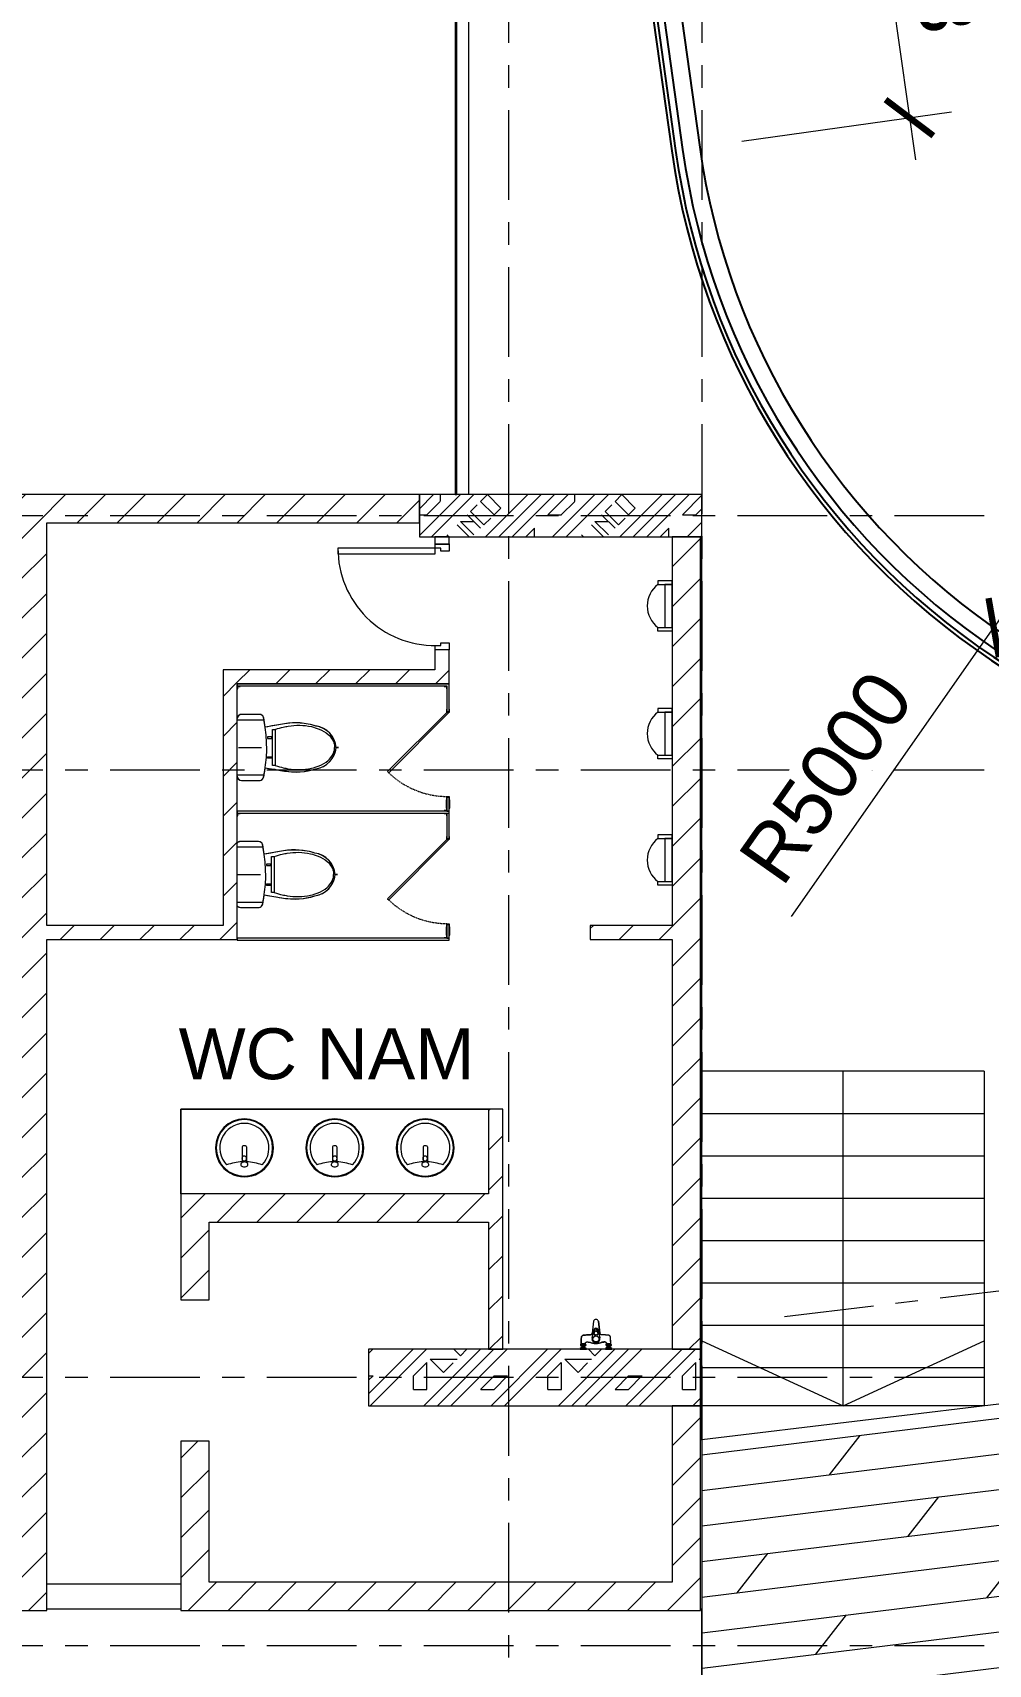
# Model space of a CAD drawing. Header units: millimetres. Extents: x -20144 to 104140, y -11426 to 48263.
# Drawn here: x 36261 to 43030, y 24819 to 36370 of the extents above; entities that cross this region are included whole.
import ezdxf

# ---------------------------------------------------------------- set-up
doc = ezdxf.new("R2010")
doc.units = ezdxf.units.MM
doc.linetypes.add('Dash', pattern=[6.35, 3.175, -3.175])
doc.linetypes.add('Grid Line', pattern=[22.225, 12.7, -3.175, 3.175, -3.175])
for name, color, linetype, lineweight in [('A-GENM', 13, 'Continuous', 5), ('A-GENM-HDLN', 13, 'Dash', 5), ('A1 - dp$0$TUONG 2', 2, 'Continuous', 25), ('CHU', 181, 'Continuous', 5), ('CUA', 31, 'Continuous', 9), ('DIM', 1, 'Continuous', 5), ('HATCH-TUONG', 152, 'Continuous', 9), ('Hatch-wall', 251, 'Continuous', 5), ('KINH', 152, 'Continuous', 5), ('NET CAT', 3, 'Continuous', 5), ('net thay', 137, 'Continuous', 15), ('NET-CAT', 3, 'Continuous', 9), ('NET-THAY', 2, 'Continuous', 15), ('THIET-BI', 44, 'Continuous', 5), ('TRUC', 225, 'Continuous', 5)]:
    doc.layers.add(name, color=color, linetype=linetype, lineweight=lineweight)
doc.styles.add('Arial_2', font='arial_1.ttf', dxfattribs={"height": 360})
doc.styles.add('TA1', font='arial_1.ttf')
doc.dimstyles.new('D_200_KTx2', dxfattribs={"dimtxt": 400, "dimasz": 300, "dimexe": 300, "dimexo": 300, "dimgap": 160, "dimtad": 1, "dimdec": 0, "dimzin": 9, "dimtxsty": 'TA1', "dimblk": 'ARCHTICK', "dimcen": 1, "dimdle": 300, "dimclrd": 256, "dimclre": 256, "dimclrt": 7, "dimadec": 0, "dimazin": 0, "dimtfac": 1, "dimtdec": 0, "dimtix": 1, "dimtmove": 1, "dimatfit": 3, "dimldrblk": 'ARCHTICK', "dimfxl": 0, "dimtolj": 1, "dimtzin": 0, "dimlwd": -1, "dimlwe": -1, "dimarcsym": 0})
pattern_1 = [(45, (95.25, 0), (-476.246, 476.246), []), (45, (190.5, 0), (-476.246, 476.246), []), (45, (0, 0), (-476.246, 476.246), []), (45, (476.25, 0), (-476.246, 476.246), []), (45, (571.5, 0), (-476.246, 476.246), []), (0, (381, 95.25), (0, 952.5), [95.25, -857.25]), (0, (476.25, 190.5), (0, 952.5), [95.25, -857.25]), (45, (381, 95.25), (0, 952.491), [134.683, -1212.342]), (45, (476.25, 95.25), (0, 952.491), [134.683, -1212.342]), (0, (381, 95.25), (0, 952.5), [95.25, -857.25]), (90, (-95.25, 95.25), (-952.5, 6e-14), [95.25, -857.25]), (90, (0, 95.25), (-952.5, 6e-14), [190.5, -762]), (45, (-95.25, 190.5), (0, 952.491), [134.683, -1212.342]), (90, (762, 381), (-952.5, 6e-14), [95.25, -857.25]), (0, (666.75, 381), (0, 952.5), [95.25, -857.25]), (45, (666.75, 381), (0, 952.491), [134.683, -1212.342]), (0, (857.25, 95.25), (0, 952.5), [95.25, -857.25]), (0, (857.25, 571.5), (0, 952.5), [95.25, -857.25]), (90, (1047.75, 666.75), (-952.5, 6e-14), [95.25, -857.25]), (45, (857.25, 571.5), (0, 952.491), [269.367, -1077.658]), (45, (952.5, 571.5), (0, 952.491), [134.683, -1212.342]), (45, (1143, 762), (0, 952.491), [134.683, -1212.342]), (0, (1143, 857.25), (0, 952.5), [95.25, -857.25]), (90, (1143, 762), (-952.5, 6e-14), [95.25, -857.25]), (0, (476.25, 762), (0, 952.5), [95.25, -857.25]), (0, (666.75, 857.25), (0, 952.5), [95.25, -857.25]), (90, (571.5, 762), (-952.5, 6e-14), [95.25, -857.25]), (90, (666.75, 762), (-952.5, 6e-14), [95.25, -857.25]), (45, (476.25, 762), (0, 952.491), [134.683, -1212.342]), (45, (666.75, 762), (0, 952.491), [134.683, -1212.342]), (135, (119, 214.8), (-952.491, 6e-14), [134.683, -1212.342]), (135, (238.1, 333.4), (-952.491, 6e-14), [134.683, -1212.342]), (135, (309.56, 404.8), (-952.491, 6e-14), [134.683, -1212.342]), (135, (333.4, 428.6), (-952.491, 6e-14), [134.683, -1212.342]), (135, (381, 476.25), (-952.491, 6e-14), [134.683, -1212.342]), (135, (404.8, 500.06), (-952.491, 6e-14), [134.683, -1212.342]), (135, (476.25, 571.5), (-952.491, 6e-14), [134.683, -1212.342]), (135, (523.9, 619.1), (-952.491, 6e-14), [134.683, -1212.342]), (45, (119, 214.8), (0, 952.491), [95.25, -1251.775]), (45, (238.1, 333.4), (0, 952.491), [67.361, -1279.665]), (45, (404.8, 500.06), (0, 952.491), [67.361, -1279.665]), (45, (309.56, 595.3), (0, 952.491), [67.361, -1279.665]), (45, (476.25, 571.5), (0, 952.491), [67.361, -1279.665]), (45, (381, 666.75), (0, 952.491), [67.361, -1279.665]), (0, (24.2, 309.5), (0, 952.5), [190.043, -762.457]), (0, (238.1, 523.9), (0, 952.5), [95.25, -857.25])]
pattern_2 = [(45, (0, 0), (-141.42136, 141.42136), [])]

# ---------------------------------------------------------------- blocks, each defined once
blk = doc.blocks.new('A$C0687412E')
at = {"layer": 'Hatch-wall', "ltscale": 0.5}
h = blk.add_hatch(dxfattribs=at)
h.set_pattern_fill('DOLMIT', color=256, scale=1000, angle=7)
h.set_pattern_definition([(7, (-36934.16, 5650.3), (-30.4673, 248.1365), []), (52, (-36934.16, 5650.3), (-557.208, 435.338), [353.553, -707.107])])
h.paths.add_polyline_path([(-52584, 5287), (-38898, 6914), (-38406, 2806), (-41186, 2472), (-54963, 822), (-54970, 5001)])
h.paths.add_polyline_path([(-37112, 7132), (-37113, 7140), (-37536, 10671), (-26357, 13591), (-24150, 12242), (-23611, 10590), (-23072, 8937), (-4347, 11065), (-4192, 9771), (-5582, 9604), (-5582, 9604), (-28419, 6869), (-28080, 4044), (-36619, 3020)])
at = {"layer": 'A1 - dp$0$TUONG 2', "ltscale": 0.5, "elevation": 0}
for points in [[(-56339, 16492), (-55312, 16492), (-54984, 14151, 0.44878), (-48769, 10007), (-26008, 15953), (-22310, 13693), (-21287, 10557), (-17971, 10955), (-1999, 16693), (-1, 0), (-54969, -6588)], [(-56339, 16370), (-55418, 16370), (-55105, 14135, 0.44878), (-48738, 9889), (-26028, 15822), (-22412, 13613), (-21372, 10424), (-17943, 10836), (-2102, 16527), (-135, 104), (-54984, -6466)], [(-56339, 16320), (-55461, 16320), (-55155, 14128, 0.44878), (-48725, 9840), (-26036, 15768), (-22453, 13580), (-21407, 10370), (-17931, 10787), (-2144, 16458), (-191, 147), (-54990, -6417)], [(-56339, 16292), (-55486, 16292), (-55182, 14124, 0.44878), (-48718, 9813), (-26040, 15738), (-22477, 13561), (-21426, 10339), (-17925, 10759), (-2168, 16420), (-222, 172), (-54993, -6389)]]:
    blk.add_lwpolyline(points, format="xyb", dxfattribs=at)
at = {"layer": 'net thay', "ltscale": 0.5}
for p, q in [((-37113, 7140, 0), (-54970, 5001, 0)), ((-52969, 5240, 0), (-54969, 5240, 0))]:
    blk.add_line(p, q, dxfattribs=at)
at = {"layer": 'net thay', "ltscale": 0.5, "elevation": 0}
for points in [[(-52969, 7609), (-54969, 7609)], [(-53969, 5240), (-53969, 7609)], [(-52969, 7609), (-52969, 5240)], [(-52969, 7309), (-54969, 7309)], [(-52969, 7309), (-54969, 7309)], [(-52969, 7009), (-54969, 7009)], [(-52969, 6709), (-54969, 6709)], [(-52969, 6409), (-54969, 6409)], [(-52969, 6409), (-54969, 6409)], [(-52969, 6109), (-54969, 6109)], [(-52969, 5809), (-54969, 5809)], [(-54969, 5702), (-53969, 5240), (-52969, 5702)], [(-52969, 5509), (-54969, 5509)]]:
    blk.add_lwpolyline(points, dxfattribs=at)
blk = doc.blocks.new('System Panel - Glazed-829545-MẶT BẰNG TẦNG 4')
at = {"layer": 'KINH', "lineweight": 9}
for p, q in [((500, 6), (-500, 6)), ((-500, 6), (-500, -6)), ((500, -6), (500, 6)), ((-500, -6), (500, -6))]:
    blk.add_line(p, q, dxfattribs=at)
blk = doc.blocks.new('System Panel - Glazed-975240-MẶT BẰNG TẦNG 4')
at = {"layer": 'KINH', "lineweight": 9}
for p, q in [((255, 6), (-255, 6)), ((-255, 6), (-255, -6)), ((255, -6), (255, 6)), ((-255, -6), (255, -6))]:
    blk.add_line(p, q, dxfattribs=at)
blk = doc.blocks.new('CUA WC - Type 1-827035-MẶT BẰNG TẦNG 4')
at = {"layer": 'CUA', "lineweight": 5}
for p, q in [((-274, -52), (-274, 48)), ((-274, 48), (-224, 48)), ((-224, 48), (-224, -11)), ((426, 48), (476, 48)), ((426, -11), (426, 48)), ((476, 48), (476, -52)), ((-244, -52), (-274, -52)), ((-244, -11), (-244, -52)), ((-224, -11), (-244, -11)), ((446, -11), (426, -11)), ((446, -52), (446, -11)), ((476, -52), (446, -52))]:
    blk.add_line(p, q, dxfattribs=at)
at = {"layer": 'CUA'}
for p, q in [((-203, -52), (-243, -52)), ((-243, -52), (-243, -740)), ((-203, -740), (-203, -52)), ((-243, -740), (-203, -740))]:
    blk.add_line(p, q, dxfattribs=at)
at = {"layer": 'CUA', "lineweight": 5}
blk.add_arc((-243, -52), 688, 270, 0.5, dxfattribs=at)
blk = doc.blocks.new('X-XI - X-XI-V13-MẶT BẰNG TẦNG 4')
at = {"layer": 'THIET-BI'}
for p, q in [((195, 0), (195, -186)), ((215, -2), (204, 0)), ((-231, -17), (-233, -33)), ((-233, -29), (-233, -158)), ((-233, -29), (-233, -158)), ((-233, -33), (-233, -45)), ((-233, -45), (-233, -158)), ((-228, -12), (-231, -17)), ((-222, -6), (-228, -12)), ((-212, -1), (-222, -6)), ((-204, 0), (-212, -1)), ((-195, 0), (-195, -186)), ((0, -9), (0, -170)), ((219, -4), (215, -2)), ((225, -8), (219, -4)), ((228, -12), (225, -8)), ((232, -19), (228, -12)), ((233, -29), (232, -19)), ((233, -158), (233, -29)), ((233, -158), (233, -29)), ((233, -158), (233, -29)), ((-233, -158), (-233, -162)), ((-233, -162), (-231, -169)), ((-231, -169), (-228, -174)), ((-228, -174), (-224, -179)), ((-224, -179), (-217, -184)), ((-217, -184), (-209, -186)), ((-209, -186), (-202, -188)), ((-202, -188), (-192, -190)), ((-192, -190), (-184, -191)), ((-184, -191), (-168, -194)), ((-168, -194), (-150, -197)), ((-144, -197), (-167, -335)), ((-144, -197), (-167, -335)), ((-148, -221), (-155, -266)), ((-150, -197), (-144, -197)), ((-144, -197), (-148, -221)), ((-77, -214), (-66, -214)), ((-77, -245), (-77, -214)), ((-66, -214), (-66, -245)), ((64, -214), (64, -245)), ((74, -214), (64, -214)), ((74, -245), (74, -214)), ((144, -197), (213, -186)), ((167, -335), (144, -197)), ((167, -335), (144, -197)), ((147, -216), (144, -197)), ((152, -245), (147, -216)), ((213, -186), (221, -182)), ((221, -182), (226, -176)), ((226, -176), (232, -167)), ((232, -167), (233, -158)), ((-165, -322), (-169, -349)), ((-162, -304), (-165, -322)), ((-158, -281), (-162, -304)), ((-155, -266), (-158, -281)), ((-128, -250), (128, -250)), ((-128, -268), (-128, -250)), ((-9, -268), (-128, -268)), ((-66, -245), (-77, -245)), ((128, -268), (-9, -268)), ((64, -245), (74, -245)), ((128, -250), (128, -268)), ((157, -278), (152, -245)), ((162, -305), (157, -278)), ((167, -335), (162, -305)), ((172, -371), (167, -335)), ((-171, -365), (-173, -383)), ((-173, -383), (-173, -402)), ((-173, -402), (-173, -436)), ((-173, -436), (-173, -446)), ((-173, -446), (-170, -475)), ((-169, -349), (-171, -365)), ((165, -502), (173, -446)), ((173, -396), (172, -371)), ((173, -426), (173, -396)), ((173, -446), (173, -426)), ((-170, -475), (-166, -495)), ((-166, -495), (-161, -521)), ((-161, -521), (-151, -556)), ((-151, -556), (-144, -587)), ((145, -581), (151, -556)), ((151, -556), (155, -544)), ((155, -544), (162, -518)), ((162, -518), (165, -502)), ((-144, -587), (-132, -613)), ((-132, -613), (-122, -629)), ((-122, -629), (-100, -654)), ((-100, -654), (-88, -665)), ((-88, -665), (-70, -677)), ((-70, -677), (-50, -687)), ((-50, -687), (-20, -697)), ((0, -700), (35, -693)), ((35, -693), (61, -682)), ((61, -682), (86, -666)), ((86, -666), (100, -654)), ((100, -654), (114, -639)), ((114, -639), (132, -613)), ((132, -613), (145, -581)), ((-20, -697), (0, -700)), ((0, -700), (0, -703)), ((0, -712), (0, -700)), ((0, -700), (0, -710)), ((0, -703), (0, -716)), ((0, -710), (0, -717)), ((0, -717), (0, -712)), ((0, -717), (0, -717))]:
    blk.add_line(p, q, dxfattribs=at)
for centre, radius, start, end in [((204, -29), 29, 360, 90), ((204, -29), 29, 0, 90), ((-204, -29), 29, 90, 180), ((-204, -29), 29, 90, 180), ((-204, -158), 29, 180, 259.8599), ((-204, -158), 29, 180, 259.8599), ((18, 960), 1169, 258.7762, 262.0348), ((18, 960), 1169, 258.7762, 262.0348), ((18, 960), 1169, 262.1447, 269.1633), ((-16, 958), 1166, 270.8375, 277.7683), ((-18, 960), 1169, 277.9652, 281.2238), ((-18, 960), 1169, 277.9652, 281.2238), ((204, -158), 29, 280.1401, 360), ((204, -158), 29, 280.1401, 0), ((287, -414), 461, 170.0941, 197.8856), ((287, -414), 461, 170.0941, 197.8856), ((-287, -414), 461, 342.1144, 9.9059), ((-287, -414), 461, 342.1144, 9.9059), ((18, -530), 172, 188.8267, 263.9098), ((18, -530), 172, 188.8267, 263.9098), ((-18, -530), 172, 276.0902, 351.1733), ((-18, -530), 172, 276.0902, 351.1733)]:
    blk.add_arc(centre, radius, start, end, dxfattribs=at)
for points in [[(-128, -268), (-143, -316), (-152, -365), (-160, -442), (-151, -517), (-130, -585), (-94, -652), (-37, -689), (-3, -689), (0, -689)], [(128, -268), (143, -316), (152, -365), (160, -442), (151, -517), (130, -585), (94, -652), (37, -689), (3, -689), (0, -689)]]:
    blk.add_open_spline(points, degree=3, knots=[12.724379, 12.724379, 12.724379, 12.724379, 75.096459, 151.912755, 228.70098, 282.501534, 351.034079, 439.49288, 447.51098, 447.51098, 447.51098, 447.51098], dxfattribs=at)
blk = doc.blocks.new('X-XI - X-XI-V14-MẶT BẰNG TẦNG 4')
at = {"layer": 'THIET-BI'}
for p, q in [((-231, -17), (-233, -33)), ((-233, -29), (-233, -158)), ((-233, -29), (-233, -158)), ((-233, -33), (-233, -45)), ((-233, -45), (-233, -158)), ((-228, -12), (-231, -17)), ((-223, -7), (-228, -12)), ((-195, -7), (-195, -186)), ((0, -9), (0, -170)), ((195, -7), (195, -186)), ((228, -12), (225, -8)), ((232, -19), (228, -12)), ((233, -29), (232, -19)), ((233, -158), (233, -29)), ((233, -158), (233, -29)), ((233, -158), (233, -29)), ((-233, -158), (-233, -162)), ((-233, -162), (-231, -169)), ((-231, -169), (-228, -174)), ((-228, -174), (-224, -179)), ((-224, -179), (-217, -184)), ((-217, -184), (-209, -186)), ((-209, -186), (-202, -188)), ((-202, -188), (-192, -190)), ((-192, -190), (-184, -191)), ((-184, -191), (-168, -194)), ((-168, -194), (-150, -197)), ((-144, -197), (-167, -335)), ((-144, -197), (-167, -335)), ((-148, -221), (-155, -266)), ((-150, -197), (-144, -197)), ((-144, -197), (-148, -221)), ((-77, -214), (-66, -214)), ((-77, -245), (-77, -214)), ((-66, -214), (-66, -245)), ((64, -214), (64, -245)), ((74, -214), (64, -214)), ((74, -245), (74, -214)), ((144, -197), (213, -186)), ((167, -335), (144, -197)), ((167, -335), (144, -197)), ((147, -216), (144, -197)), ((152, -245), (147, -216)), ((213, -186), (221, -182)), ((221, -182), (226, -176)), ((226, -176), (232, -167)), ((232, -167), (233, -158)), ((-165, -322), (-169, -349)), ((-162, -304), (-165, -322)), ((-158, -281), (-162, -304)), ((-155, -266), (-158, -281)), ((-128, -250), (128, -250)), ((-128, -268), (-128, -250)), ((-9, -268), (-128, -268)), ((-66, -245), (-77, -245)), ((128, -268), (-9, -268)), ((64, -245), (74, -245)), ((128, -250), (128, -268)), ((157, -278), (152, -245)), ((162, -305), (157, -278)), ((167, -335), (162, -305)), ((172, -371), (167, -335)), ((-171, -365), (-173, -383)), ((-173, -383), (-173, -402)), ((-173, -402), (-173, -436)), ((-173, -436), (-173, -446)), ((-173, -446), (-170, -475)), ((-169, -349), (-171, -365)), ((165, -502), (173, -446)), ((173, -396), (172, -371)), ((173, -426), (173, -396)), ((173, -446), (173, -426)), ((-170, -475), (-166, -495)), ((-166, -495), (-161, -521)), ((-161, -521), (-151, -556)), ((-151, -556), (-144, -587)), ((145, -581), (151, -556)), ((151, -556), (155, -544)), ((155, -544), (162, -518)), ((162, -518), (165, -502)), ((-144, -587), (-132, -613)), ((-132, -613), (-122, -629)), ((-122, -629), (-100, -654)), ((-100, -654), (-88, -665)), ((-88, -665), (-70, -677)), ((-70, -677), (-50, -687)), ((-50, -687), (-20, -697)), ((0, -700), (35, -693)), ((35, -693), (61, -682)), ((61, -682), (86, -666)), ((86, -666), (100, -654)), ((100, -654), (114, -639)), ((114, -639), (132, -613)), ((132, -613), (145, -581)), ((-20, -697), (0, -700)), ((0, -700), (0, -703)), ((0, -712), (0, -700)), ((0, -700), (0, -710)), ((0, -703), (0, -716)), ((0, -710), (0, -717)), ((0, -717), (0, -712)), ((0, -717), (0, -717))]:
    blk.add_line(p, q, dxfattribs=at)
for centre, radius, start, end in [((-204, -29), 29, 127.0518, 180), ((-204, -29), 29, 135, 180), ((204, -29), 29, 0, 52.9482), ((204, -29), 29, 360, 45), ((-204, -158), 29, 180, 259.8599), ((-204, -158), 29, 180, 259.8599), ((18, 960), 1169, 258.7762, 262.0348), ((18, 960), 1169, 258.7762, 262.0348), ((18, 960), 1169, 262.1447, 269.1633), ((-16, 958), 1166, 270.8375, 277.7683), ((-18, 960), 1169, 277.9652, 281.2238), ((-18, 960), 1169, 277.9652, 281.2238), ((204, -158), 29, 280.1401, 360), ((204, -158), 29, 280.1401, 0), ((287, -414), 461, 170.0941, 197.8856), ((287, -414), 461, 170.0941, 197.8856), ((-287, -414), 461, 342.1144, 9.9059), ((-287, -414), 461, 342.1144, 9.9059), ((18, -530), 172, 188.8267, 263.9098), ((18, -530), 172, 188.8267, 263.9098), ((-18, -530), 172, 276.0902, 351.1733), ((-18, -530), 172, 276.0902, 351.1733)]:
    blk.add_arc(centre, radius, start, end, dxfattribs=at)
for points in [[(-128, -268), (-143, -316), (-152, -365), (-160, -442), (-151, -517), (-130, -585), (-94, -652), (-37, -689), (-3, -689), (0, -689)], [(128, -268), (143, -316), (152, -365), (160, -442), (151, -517), (130, -585), (94, -652), (37, -689), (3, -689), (0, -689)]]:
    blk.add_open_spline(points, degree=3, knots=[12.724379, 12.724379, 12.724379, 12.724379, 75.096459, 151.912755, 228.70098, 282.501534, 351.034079, 439.49288, 447.51098, 447.51098, 447.51098, 447.51098], dxfattribs=at)
blk = doc.blocks.new('M_Urinal-2D - M_Urinal-2D-883695-MẶT BẰNG TẦNG 4')
at = {"layer": 'THIET-BI'}
for p, q in [((-287, 100), (-287, 202)), ((-287, 202), (-261, 202)), ((-261, 202), (-261, 100)), ((43, 151), (-261, 151)), ((-261, 151), (-261, 100)), ((69, 202), (43, 202)), ((43, 202), (43, 100)), ((43, 100), (43, 151)), ((69, 100), (69, 202)), ((-261, 100), (-287, 100)), ((-261, 100), (43, 100)), ((43, 100), (69, 100))]:
    blk.add_line(p, q, dxfattribs=at)
blk.add_arc((-109, 86), 191, 37.1291, 142.8709, dxfattribs=at)
blk = doc.blocks.new('X-SEN - X-SEN-387739-MẶT BẰNG TẦNG 4')
at = {"layer": 'THIET-BI'}
for p, q in [((-68, 0), (-112, 0)), ((-112, 0), (-112, -4)), ((-112, 0), (-68, 0)), ((-112, -4), (-112, 0)), ((-68, -4), (-68, 0)), ((-68, 0), (-68, -4)), ((112, 0), (68, 0)), ((68, 0), (68, -4)), ((68, 0), (68, -4)), ((112, 0), (68, 0)), ((112, -4), (112, 0)), ((112, -4), (112, 0)), ((-112, -4), (-100, -13)), ((-68, -4), (-112, -4)), ((-112, -4), (-100, -13)), ((-100, -25), (-107, -25)), ((-73, -25), (-107, -25)), ((-107, -34), (-105, -34)), ((-107, -34), (-73, -34)), ((-105, -34), (-105, -37)), ((-105, -34), (-105, -37)), ((-75, -34), (-105, -34)), ((-105, -37), (-75, -37)), ((-100, -13), (-100, -25)), ((-100, -13), (-80, -13)), ((-80, -13), (-100, -13)), ((-100, -13), (-100, -25)), ((-80, -13), (-68, -4)), ((-80, -13), (-68, -4)), ((-80, -25), (-80, -13)), ((-80, -25), (-80, -13)), ((-73, -25), (-80, -25)), ((-75, -37), (-75, -34)), ((-75, -34), (-73, -34)), ((-75, -37), (-75, -34)), ((-13, -142), (-28, -81)), ((-27, -113), (-17, -199)), ((-17, -199), (-27, -113)), ((-8, -140), (-14, -105)), ((8, -140), (14, -105)), ((13, -142), (28, -81)), ((17, -199), (27, -113)), ((17, -199), (27, -113)), ((68, -4), (80, -13)), ((112, -4), (68, -4)), ((68, -4), (80, -13)), ((80, -25), (73, -25)), ((107, -25), (73, -25)), ((73, -34), (75, -34)), ((73, -34), (107, -34)), ((75, -34), (75, -37)), ((75, -34), (75, -37)), ((105, -34), (75, -34)), ((75, -37), (105, -37)), ((80, -13), (80, -25)), ((100, -13), (80, -13)), ((80, -13), (100, -13)), ((100, -13), (80, -13)), ((80, -13), (80, -25)), ((100, -13), (112, -4)), ((100, -13), (112, -4)), ((100, -25), (100, -13)), ((100, -25), (100, -13)), ((107, -25), (100, -25)), ((105, -37), (105, -34)), ((105, -34), (107, -34)), ((105, -37), (105, -34))]:
    blk.add_line(p, q, dxfattribs=at)
for centre, radius in [((0, -73), 21.5), ((0, -130), 7.2)]:
    blk.add_circle(centre, radius, dxfattribs=at)
for centre, radius, start, end in [((-103, -30), 6.9, 148.0246, 211.9754), ((-103, -30), 6.9, 148.0246, 211.9754), ((-107, -27), 1.8, 90, 148.0246), ((-107, -27), 1.8, 90, 148.0246), ((-107, -33), 1.8, 211.9754, 270), ((-107, -33), 1.8, 211.9754, 270), ((-112, -30), 6.9, 319.2845, 40.7155), ((-94, -30), 6.9, 139.2845, 220.7155), ((-85, -30), 6.9, 319.2845, 40.7155), ((-68, -30), 6.9, 139.2845, 220.7155), ((-73, -27), 1.8, 31.9754, 90), ((-73, -27), 1.8, 31.9754, 90), ((-73, -33), 1.8, 270, 328.0246), ((-73, -33), 1.8, 270, 328.0246), ((-77, -30), 6.9, 328.0246, 31.9754), ((-77, -30), 6.9, 328.0246, 31.9754), ((0, -73), 28.3, 89.2517, 195.6693), ((-9, -105), 4.5, 74.0703, 190.1556), ((0, -73), 28.3, 254.0703, 270.7483), ((0, -73), 28.3, 344.3307, 90.7483), ((0, -73), 28.3, 269.2517, 285.9297), ((9, -105), 4.5, 349.8444, 105.9297), ((77, -30), 6.9, 148.0246, 211.9754), ((77, -30), 6.9, 148.0246, 211.9754), ((73, -27), 1.8, 90, 148.0246), ((73, -27), 1.8, 90, 148.0246), ((73, -33), 1.8, 211.9754, 270), ((73, -33), 1.8, 211.9754, 270), ((68, -30), 6.9, 319.2845, 40.7155), ((86, -30), 6.9, 139.2845, 220.7155), ((95, -30), 6.9, 319.2845, 40.7155), ((112, -30), 6.9, 139.2845, 220.7155), ((107, -27), 1.8, 31.9754, 90), ((107, -27), 1.8, 31.9754, 90), ((107, -33), 1.8, 270, 328.0246), ((107, -33), 1.8, 270, 328.0246), ((103, -30), 6.9, 328.0246, 31.9754), ((103, -30), 6.9, 328.0246, 31.9754), ((0, -191), 19.3, 205.0481, 334.9519), ((0, -191), 19.3, 205.0481, 334.9519), ((0, -135), 14.7, 208.4144, 331.5856), ((0, -137), 8.24, 201.1294, 338.8706)]:
    blk.add_arc(centre, radius, start, end, dxfattribs=at)
for points, knots in [([(-105, -37), (-105, -39), (-105, -43), (-105, -49), (-104, -54), (-104, -62), (-104, -68), (-104, -74), (-104, -75), (-104, -77), (-104, -78), (-104, -79), (-104, -80), (-104, -81), (-104, -82), (-104, -82), (-103, -83), (-103, -83), (-103, -83), (-103, -84), (-103, -85), (-103, -87), (-103, -88), (-103, -88), (-102, -89), (-102, -90), (-101, -91), (-101, -92), (-100, -92), (-99, -94), (-98, -95), (-96, -96), (-95, -97), (-94, -97), (-92, -98), (-91, -98), (-90, -98), (-90, -99), (-89, -99), (-88, -99), (-87, -99), (-86, -99), (-85, -99), (-84, -99), (-83, -99), (-82, -99), (-81, -99), (-80, -100), (-78, -100), (-76, -100), (-73, -100), (-70, -100), (-66, -101), (-62, -101), (-56, -102), (-52, -102), (-49, -102), (-47, -102), (-46, -102), (-45, -102), (-44, -102), (-44, -102), (-43, -102), (-41, -102), (-40, -102), (-39, -102), (-39, -102), (-38, -102), (-38, -102), (-38, -102), (-37, -102), (-36, -103), (-34, -103), (-33, -103), (-32, -104), (-32, -105), (-30, -106), (-29, -108), (-28, -110), (-27, -112), (-27, -113)], [0, 0, 0, 0, 0.041667, 0.083333, 0.125, 0.166667, 0.25, 0.270833, 0.28125, 0.291667, 0.296875, 0.302083, 0.3125, 0.322917, 0.328125, 0.330729, 0.333333, 0.335938, 0.338542, 0.34375, 0.354167, 0.364583, 0.369792, 0.375, 0.380208, 0.385417, 0.395833, 0.40625, 0.411458, 0.416667, 0.4375, 0.447917, 0.458333, 0.46875, 0.479167, 0.489583, 0.494792, 0.5, 0.505208, 0.510417, 0.520833, 0.53125, 0.536458, 0.541667, 0.546875, 0.552083, 0.5625, 0.572917, 0.583333, 0.604167, 0.625, 0.645833, 0.666667, 0.708333, 0.75, 0.791667, 0.802083, 0.8125, 0.822917, 0.828125, 0.833333, 0.838542, 0.84375, 0.854167, 0.864583, 0.869792, 0.872396, 0.875, 0.877604, 0.880208, 0.885417, 0.895833, 0.90625, 0.916667, 0.921875, 0.927083, 0.9375, 0.958333, 0.979167, 1, 1, 1, 1]), ([(-105, -37), (-105, -52), (-104, -69), (-103, -88), (-100, -94), (-92, -99), (-73, -100), (-54, -102), (-34, -102), (-29, -107), (-28, -111), (-27, -113)], [0, 0, 0, 0, 45.441328, 49.333631, 56.110562, 66.562664, 73.682324, 114.966912, 125.570438, 129.900151, 136.284558, 136.284558, 136.284558, 136.284558]), ([(0, -41), (-2, -41), (-6, -41), (-10, -41), (-14, -42), (-18, -42), (-21, -43), (-24, -44), (-27, -45), (-30, -45), (-33, -46), (-36, -47), (-39, -48), (-42, -49), (-45, -49), (-48, -50), (-52, -50), (-55, -51), (-57, -51), (-58, -51), (-59, -51), (-60, -51), (-61, -51), (-62, -51), (-62, -51), (-63, -51), (-64, -51), (-64, -51), (-65, -51), (-66, -51), (-66, -51), (-67, -51), (-67, -50), (-68, -50), (-69, -50), (-70, -49), (-71, -48), (-72, -47), (-73, -47), (-73, -46), (-74, -45), (-74, -44), (-74, -43), (-75, -43), (-75, -42), (-75, -41), (-75, -41), (-75, -40), (-75, -40), (-75, -39), (-75, -38), (-75, -37)], [0, 0, 0, 0, 0.041667, 0.083333, 0.125, 0.166667, 0.208333, 0.25, 0.291667, 0.333333, 0.375, 0.416667, 0.458333, 0.5, 0.541667, 0.583333, 0.625, 0.666667, 0.6875, 0.697917, 0.708333, 0.71875, 0.729167, 0.739583, 0.75, 0.755208, 0.760417, 0.770833, 0.78125, 0.786458, 0.791667, 0.796875, 0.802083, 0.8125, 0.833333, 0.84375, 0.854167, 0.875, 0.885417, 0.895833, 0.90625, 0.916667, 0.927083, 0.9375, 0.947917, 0.953125, 0.958333, 0.963542, 0.96875, 0.979167, 1, 1, 1, 1]), ([(-75, -37), (-75, -40), (-75, -45), (-68, -52), (-55, -51), (-39, -49), (-24, -43), (-12, -41), (0, -41)], [0, 0, 0, 0, 8.475038, 15.961674, 29.255673, 47.963091, 70.422589, 93.837243, 93.837243, 93.837243, 93.837243]), ([(75, -37), (75, -38), (75, -39), (75, -40), (75, -40), (75, -41), (75, -41), (75, -42), (75, -43), (74, -43), (74, -44), (74, -44), (74, -45), (73, -46), (73, -47), (72, -47), (71, -48), (70, -49), (69, -50), (68, -50), (67, -50), (67, -51), (66, -51), (66, -51), (65, -51), (64, -51), (63, -51), (63, -51), (62, -51), (62, -51), (61, -51), (60, -51), (59, -51), (58, -51), (57, -51), (55, -51), (52, -50), (47, -50), (42, -49), (37, -47), (33, -46), (30, -45), (27, -45), (24, -44), (21, -43), (18, -42), (14, -42), (10, -41), (6, -41), (2, -41), (0, -41)], [0, 0, 0, 0, 0.020833, 0.03125, 0.036458, 0.041667, 0.046875, 0.052083, 0.0625, 0.072917, 0.078125, 0.083333, 0.09375, 0.104167, 0.114583, 0.125, 0.145833, 0.15625, 0.166667, 0.1875, 0.197917, 0.203125, 0.208333, 0.213542, 0.21875, 0.229167, 0.239583, 0.25, 0.255208, 0.260417, 0.270833, 0.28125, 0.291667, 0.302083, 0.3125, 0.333333, 0.375, 0.416667, 0.5, 0.583333, 0.625, 0.666667, 0.708333, 0.75, 0.791667, 0.833333, 0.875, 0.916667, 0.958333, 1, 1, 1, 1]), ([(75, -37), (75, -40), (75, -45), (68, -52), (55, -51), (39, -49), (24, -43), (12, -41), (0, -41)], [0, 0, 0, 0, 8.475038, 15.961674, 29.255673, 47.963091, 70.422589, 93.837243, 93.837243, 93.837243, 93.837243]), ([(27, -113), (27, -112), (28, -110), (29, -108), (30, -106), (32, -105), (32, -104), (33, -103), (34, -103), (36, -103), (37, -102), (38, -102), (38, -102), (38, -102), (39, -102), (39, -102), (40, -102), (41, -102), (43, -102), (44, -102), (44, -102), (45, -102), (46, -102), (47, -102), (49, -102), (52, -102), (58, -101), (65, -101), (73, -100), (77, -100), (80, -100), (81, -99), (82, -99), (83, -99), (84, -99), (85, -99), (86, -99), (87, -99), (88, -99), (89, -99), (90, -99), (90, -98), (91, -98), (92, -98), (94, -97), (95, -97), (96, -96), (98, -95), (99, -93), (100, -92), (101, -91), (102, -90), (102, -89), (103, -88), (103, -88), (103, -87), (103, -85), (103, -84), (103, -83), (103, -83), (103, -83), (104, -82), (104, -82), (104, -81), (104, -80), (104, -79), (104, -78), (104, -77), (104, -75), (104, -74), (104, -70), (104, -66), (104, -54), (105, -45), (105, -37)], [0, 0, 0, 0, 0.020833, 0.041667, 0.0625, 0.072917, 0.078125, 0.083333, 0.09375, 0.104167, 0.114583, 0.119792, 0.122396, 0.125, 0.127604, 0.130208, 0.135417, 0.145833, 0.15625, 0.161458, 0.166667, 0.171875, 0.177083, 0.1875, 0.197917, 0.208333, 0.25, 0.333333, 0.375, 0.416667, 0.427083, 0.4375, 0.447917, 0.453125, 0.458333, 0.463542, 0.46875, 0.479167, 0.489583, 0.494792, 0.5, 0.505208, 0.510417, 0.520833, 0.53125, 0.541667, 0.552083, 0.5625, 0.583333, 0.59375, 0.604167, 0.614583, 0.619792, 0.625, 0.630208, 0.635417, 0.645833, 0.65625, 0.661458, 0.664062, 0.666667, 0.669271, 0.671875, 0.677083, 0.6875, 0.697917, 0.703125, 0.708333, 0.71875, 0.729167, 0.75, 0.791667, 0.833333, 1, 1, 1, 1]), ([(105, -37), (105, -52), (104, -69), (103, -88), (100, -94), (92, -99), (73, -100), (54, -102), (34, -102), (29, -107), (28, -111), (27, -113)], [0, 0, 0, 0, 45.441328, 49.333631, 56.110562, 66.562664, 73.682324, 114.966912, 125.570438, 129.900151, 136.284558, 136.284558, 136.284558, 136.284558])]:
    blk.add_open_spline(points, degree=3, knots=knots, dxfattribs=at)
blk = doc.blocks.new('X-LA - X-LA-917578-MẶT BẰNG TẦNG 4')
at = {"layer": 'THIET-BI'}
for p, q in [((-600, 0), (-600, -2180)), ((-600, -2180), (-600, 0)), ((-332, -434), (-222, -434)), ((-332, -464), (-222, -464)), ((-332, -1075), (-222, -1075)), ((-332, -1105), (-222, -1105)), ((-332, -1715), (-222, -1715)), ((-332, -1745), (-222, -1745)), ((-600, -2180), (0, -2180)), ((0, -2180), (-600, -2180))]:
    blk.add_line(p, q, dxfattribs=at)
for centre, radius, start, end in [((-325, -449), 205, 90, 270), ((-325, -449), 200, 360, 180), ((-325, -449), 174, 46.2118, 180), ((-325, -449), 205, 270, 90), ((139, -449), 366, 159.9056, 177.6502), ((-325, -449), 200, 180, 360), ((-325, -449), 174, 180, 313.7882), ((-250, -450), 16.8, 360, 180), ((-250, -450), 16.8, 180, 360), ((139, -449), 366, 182.3498, 200.0944), ((-325, -1090), 205, 90, 270), ((-325, -1090), 200, 360, 180), ((-325, -1090), 174, 46.2118, 180), ((-325, -1090), 205, 270, 90), ((139, -1090), 366, 159.9056, 177.6502), ((-325, -1090), 200, 180, 360), ((-325, -1090), 174, 180, 313.7882), ((-250, -1090), 16.8, 360, 180), ((-250, -1090), 16.8, 180, 0), ((139, -1090), 366, 182.3498, 200.0944), ((-325, -1730), 205, 90, 270), ((-325, -1730), 200, 360, 180), ((-325, -1730), 174, 46.2118, 180), ((-325, -1730), 205, 270, 90), ((139, -1730), 366, 159.9056, 177.6502), ((-325, -1730), 200, 180, 360), ((-325, -1730), 174, 180, 313.7882), ((-250, -1731), 16.8, 360, 180), ((-250, -1731), 16.8, 180, 0), ((139, -1730), 366, 182.3498, 200.0944)]:
    blk.add_arc(centre, radius, start, end, dxfattribs=at)
for centre, major_axis, ratio, start_param, end_param in [((-332, -449), (0, 15), 0.577623, 0, 3.141593), ((-208, -449), (0, 25), 0.701688, 0, 3.141593), ((-208, -449), (0, 25), 0.719766, 3.124999, 6.299779), ((-332, -1090), (0, 15), 0.577623, 0, 3.141593), ((-208, -1090), (0, 25), 0.701688, 0, 3.141593), ((-208, -1090), (0, 25), 0.719766, 3.124999, 6.299779), ((-332, -1730), (0, 15), 0.577623, 0, 3.141593), ((-208, -1730), (0, 25), 0.701688, 0, 3.141593), ((-208, -1730), (0, 25), 0.719766, 3.124999, 6.299779)]:
    blk.add_ellipse(centre, major_axis=major_axis, ratio=ratio, start_param=start_param, end_param=end_param, dxfattribs=at)
blk = doc.blocks.new('HE KHUNG VACH VS - HE KHUNG VACH VS-920555-MẶT BẰNG TẦNG 4')
at = {"layer": 'A-GENM', "lineweight": 9}
for p, q in [((200, 1503), (180, 1503)), ((180, 1503), (180, 1500)), ((200, 1482), (200, 1503)), ((820, 1503), (800, 1503)), ((800, 1503), (800, 1482)), ((880, 1505), (820, 1505)), ((820, 1505), (820, 1500)), ((820, 1500), (820, 1503)), ((880, 1500), (880, 1505)), ((1100, 1503), (1080, 1503)), ((1080, 1503), (1080, 1500)), ((1100, 1482), (1100, 1503)), ((1720, 1503), (1700, 1503)), ((1700, 1503), (1700, 1482)), ((1780, 1505), (1720, 1505)), ((1720, 1505), (1720, 1500)), ((1720, 1500), (1720, 1503)), ((1780, 1500), (1780, 1505)), ((200, 1500), (0, 1500)), ((0, 1500), (0, 0)), ((15, 0), (15, 1485)), ((15, 1485), (200, 1485)), ((180, 1500), (197, 1500)), ((197, 1485), (180, 1485)), ((180, 1485), (180, 1482)), ((180, 1482), (200, 1482)), ((197, 1500), (197, 1485)), ((205, 1496), (197, 1488)), ((197, 1488), (621, 1064)), ((200, 1485), (200, 1500)), ((630, 1072), (205, 1496)), ((900, 1500), (800, 1500)), ((800, 1500), (800, 1485)), ((800, 1485), (900, 1485)), ((800, 1482), (820, 1482)), ((803, 1485), (803, 1500)), ((803, 1500), (820, 1500)), ((820, 1485), (803, 1485)), ((820, 1500), (880, 1500)), ((820, 1482), (820, 1485)), ((880, 1485), (820, 1485)), ((820, 1485), (820, 1480)), ((820, 1480), (880, 1480)), ((880, 1480), (880, 1485)), ((1100, 1500), (900, 1500)), ((900, 1500), (900, 0)), ((900, 1485), (900, 1500)), ((915, 1500), (900, 1500)), ((900, 1500), (900, 0)), ((915, 0), (915, 1500)), ((915, 0), (915, 1485)), ((915, 1485), (1100, 1485)), ((1080, 1500), (1097, 1500)), ((1097, 1485), (1080, 1485)), ((1080, 1485), (1080, 1482)), ((1080, 1482), (1100, 1482)), ((1097, 1500), (1097, 1485)), ((1105, 1496), (1097, 1488)), ((1097, 1488), (1521, 1064)), ((1100, 1485), (1100, 1500)), ((1530, 1072), (1105, 1496)), ((1800, 1500), (1700, 1500)), ((1700, 1500), (1700, 1485)), ((1700, 1485), (1800, 1485)), ((1700, 1482), (1720, 1482)), ((1703, 1485), (1703, 1500)), ((1703, 1500), (1720, 1500)), ((1720, 1485), (1703, 1485)), ((1720, 1500), (1780, 1500)), ((1720, 1482), (1720, 1485)), ((1780, 1485), (1720, 1485)), ((1720, 1485), (1720, 1480)), ((1720, 1480), (1780, 1480)), ((1780, 1480), (1780, 1485)), ((1800, 1485), (1800, 1500)), ((1815, 1500), (1800, 1500)), ((1800, 1500), (1800, 0)), ((1815, 0), (1815, 1500)), ((621, 1064), (630, 1072)), ((1521, 1064), (1530, 1072)), ((0, 0), (15, 0)), ((900, 0), (915, 0)), ((900, 0), (915, 0)), ((1800, 0), (1815, 0))]:
    blk.add_line(p, q, dxfattribs=at)
at = {"layer": 'A-GENM'}
for p, q in [((15, 1465), (18, 1465)), ((18, 1465), (18, 1482)), ((18, 1482), (35, 1482)), ((35, 1482), (35, 1485)), ((880, 1482), (897, 1482)), ((897, 1482), (897, 1465)), ((897, 1465), (900, 1465)), ((915, 1465), (918, 1465)), ((918, 1465), (918, 1482)), ((918, 1482), (935, 1482)), ((935, 1482), (935, 1485)), ((1780, 1482), (1797, 1482)), ((1797, 1482), (1797, 1465)), ((1797, 1465), (1800, 1465)), ((18, 20), (15, 20)), ((18, 3), (18, 20)), ((35, 3), (18, 3)), ((35, 0), (35, 3)), ((918, 20), (915, 20)), ((918, 3), (918, 20)), ((935, 3), (918, 3)), ((935, 0), (935, 3))]:
    blk.add_line(p, q, dxfattribs=at)
at = {"layer": 'A-GENM-HDLN'}
for centre in [(197, 1488), (1097, 1488)]:
    blk.add_arc(centre, 600, 315, 359.7135, dxfattribs=at)
blk = doc.blocks.new('_ARCHTICK')
at = {"color": 0, "linetype": 'ByBlock', "const_width": 0.15}
blk.add_lwpolyline([(-0.5, -0.5), (0.5, 0.5)], dxfattribs=at)
blk = doc.blocks.new('*D357')
at = {"layer": 'Defpoints', "color": 0, "transparency": 16777216}
for p in [(40658, 37900), (42471, 35768), (40986, 35560)]:
    blk.add_point(p, dxfattribs=at)
at = {"layer": 'DIM', "transparency": 16777216}
for p, q in [((42102, 38405), (42513, 35470)), ((40955, 37942), (42441, 38149)), ((41283, 35601), (42768, 35809))]:
    blk.add_line(p, q, dxfattribs=at)
at = {"layer": 'DIM', "transparency": 16777216, "xscale": 300, "yscale": 300, "zscale": 300}
for p, rotation in [((42144, 38108), 97.96458560063435), ((42471, 35768), 277.9645856006344)]:
    blk.add_blockref('_ARCHTICK', p, dxfattribs=dict(at, rotation=rotation))
at = {"layer": 'DIM', "color": 7, "transparency": 16777216, "insert": (42668, 36988), "char_height": 400, "attachment_point": 5, "rotation": 277.9646, "style": 'TA1', "bg_fill": 3, "box_fill_scale": 1.1, "bg_fill_color": 256, "bg_fill_true_color": 13158600, "bg_fill_transparency": 0}
blk.add_mtext('\\A1;2363', dxfattribs=at)
blk = doc.blocks.new('*D359')
at = {"layer": 'Defpoints', "color": 0, "transparency": 16777216}
for p in [(45937, 36252), (43068, 32158)]:
    blk.add_point(p, dxfattribs=at)
at = {"layer": 'DIM', "transparency": 16777216}
for p in [(45937, 36252), (41636, 30114)]:
    blk.add_line(p, (43068, 32158), dxfattribs=at)
at = {"layer": 'DIM', "transparency": 16777216, "xscale": 300, "yscale": 300, "zscale": 300, "rotation": 54.98048717896572}
blk.add_blockref('_ARCHTICK', (43068, 32158), dxfattribs=at)
at = {"layer": 'DIM', "color": 7, "transparency": 16777216, "insert": (41881, 31099), "char_height": 400, "attachment_point": 5, "rotation": 54.9805, "style": 'TA1', "bg_fill": 3, "box_fill_scale": 1.1, "bg_fill_color": 256, "bg_fill_true_color": 13158600, "bg_fill_transparency": 0}
blk.add_mtext('\\A1;R5000', dxfattribs=at)

msp = doc.modelspace()

# ---------------------------------------------------------------- hatches: boundary and pattern name
at = {"layer": 'HATCH-TUONG', "lineweight": 5}
h = msp.add_hatch(dxfattribs=at)
h.set_pattern_fill('FP_6', color=256, style=0, pattern_type=2)
h.set_pattern_definition(pattern_2)
h.paths.add_polyline_path([(39000.5, 32899.9), (39000.5, 33099.9), (32400.5, 33099.9), (32400.5, 32899.9), (38865.1, 32899.9)], flags=0)
h = msp.add_hatch(dxfattribs=at)
h.set_pattern_fill('FP_6', color=256, style=0, pattern_type=2)
h.set_pattern_definition(pattern_2)
h.paths.add_polyline_path([(36160.5, 25199.9), (36360.5, 25199.9), (36360.5, 32899.9), (36160.5, 32899.9), (36160.5, 25399.9)], flags=0)
h = msp.add_hatch(dxfattribs=at)
h.set_pattern_fill('FP_6', color=256, style=0, pattern_type=2)
h.set_pattern_definition(pattern_2)
h.paths.add_polyline_path([(40790.5, 27049.9), (40990.5, 27049.9), (40990.5, 32799.9), (40790.5, 32799.9), (40790.5, 27218.4)], flags=0)
h = msp.add_hatch(dxfattribs=at)
h.set_pattern_fill('FP_6', color=256, style=0, pattern_type=2)
h.set_pattern_definition(pattern_2)
h.paths.add_polyline_path([(37710.5, 30049.9), (37710.5, 31859.9), (37610.5, 31859.9), (37610.5, 30049.9)], flags=0)
h = msp.add_hatch(dxfattribs=at)
h.set_pattern_fill('FP_6', color=256, style=0, pattern_type=2)
h.set_pattern_definition(pattern_2)
h.paths.add_polyline_path([(39210.5, 31759.9), (39210.5, 31859.9), (37710.5, 31859.9), (37710.5, 31759.9), (38865.1, 31759.9)], flags=0)
h = msp.add_hatch(dxfattribs=at)
h.set_pattern_fill('FP_6', color=256, style=0, pattern_type=2)
h.set_pattern_definition(pattern_2)
h.paths.add_polyline_path([(37710.5, 29949.9), (37710.5, 30049.9), (36360.5, 30049.9), (36360.5, 29949.9), (37438.5, 29949.9)], flags=0)
h = msp.add_hatch(dxfattribs=at)
h.set_pattern_fill('FP_6', color=256, style=0, pattern_type=2)
h.set_pattern_definition(pattern_2)
h.paths.add_polyline_path([(40210.5, 29949.9), (40790.5, 29949.9), (40790.5, 30049.9), (40210.5, 30049.9)], flags=0)
h = msp.add_hatch(dxfattribs=at)
h.set_pattern_fill('FP_6', color=256, style=0, pattern_type=2)
h.set_pattern_definition(pattern_2)
h.paths.add_polyline_path([(39578.4, 27049.9), (39590.5, 27049.9), (39590.5, 28749.9), (39490.5, 28749.9), (39490.5, 27049.9)], flags=0)
h = msp.add_hatch(dxfattribs=at)
h.set_pattern_fill('FP_6', color=256, style=0, pattern_type=2)
h.set_pattern_definition(pattern_2)
h.paths.add_polyline_path([(37510.5, 27400), (37510.5, 28149.9), (37310.5, 28149.9), (37310.5, 27400), (37438.5, 27400)], flags=0)
h = msp.add_hatch(dxfattribs=at)
h.set_pattern_fill('FP_6', color=256, style=0, pattern_type=2)
h.set_pattern_definition(pattern_2)
h.paths.add_polyline_path([(39490.5, 27949.9), (39490.5, 28149.9), (37510.5, 28149.9), (37510.5, 27949.9)], flags=0)
h = msp.add_hatch(dxfattribs=at)
h.set_pattern_fill('FP_6', color=256, style=0, pattern_type=2)
h.set_pattern_definition(pattern_2)
h.paths.add_polyline_path([(40990.5, 25200), (40990.5, 26649.9), (40790.5, 26649.9), (40790.5, 25200)], flags=0)
h = msp.add_hatch(dxfattribs=at)
h.set_pattern_fill('FP_6', color=256, style=0, pattern_type=2)
h.set_pattern_definition(pattern_2)
h.paths.add_polyline_path([(37310.5, 25399.9), (37510.5, 25399.9), (37510.5, 26400), (37310.5, 26400), (37310.5, 25774.4)], flags=0)
h = msp.add_hatch(dxfattribs=at)
h.set_pattern_fill('FP_6', color=256, style=0, pattern_type=2)
h.set_pattern_definition(pattern_2)
h.paths.add_polyline_path([(40790.5, 25199.9), (40790.5, 25399.9), (37310.5, 25399.9), (37310.5, 25199.9), (40291.6, 25199.9)], flags=0)
at = {"layer": 'NET CAT'}
h = msp.add_hatch(dxfattribs=at)
h.set_pattern_fill('FP_1', color=256, style=0, pattern_type=2)
h.set_pattern_definition(pattern_1)
h.paths.add_polyline_path([(41000.5, 32799.9), (41000.5, 33099.9), (39000.5, 33099.9), (39000.5, 32799.9), (40291.6, 32799.9)], flags=0)
h = msp.add_hatch(dxfattribs=at)
h.set_pattern_fill('FP_1', color=256, style=0, pattern_type=2)
h.set_pattern_definition(pattern_1)
h.paths.add_polyline_path([(40990.5, 26649.9), (40990.5, 27049.9), (38640.5, 27049.9), (38640.5, 26649.9), (40291.6, 26649.9)], flags=0)

# ---------------------------------------------------------------- linework, layer by layer
at = {"layer": 'NET CAT', "lineweight": 13}
for p, q in [((41000.5, 33099.9), (39000.5, 33099.9)), ((39000.5, 33099.9), (39000.5, 32799.9)), ((41000.5, 32799.9), (41000.5, 33099.9)), ((39000.5, 32799.9), (41000.5, 32799.9)), ((40138, 27049.9), (38640.5, 27049.9)), ((38640.5, 27049.9), (38640.5, 26649.9)), ((40318, 27049.9), (40183, 27049.9)), ((40990.5, 27049.9), (40363, 27049.9)), ((40990.5, 26649.9), (40990.5, 27049.9)), ((38640.5, 26649.9), (40990.5, 26649.9))]:
    msp.add_line(p, q, dxfattribs=at)
at = {"layer": 'NET-CAT', "lineweight": 15}
for p, q in [((39000.5, 33099.9), (32800.6, 33099.9)), ((39000.5, 32899.9), (39000.5, 33099.9)), ((36360.5, 30049.9), (36360.5, 32899.9)), ((36360.5, 32899.9), (39000.5, 32899.9)), ((39210.5, 32799.9), (39110.5, 32799.9)), ((39110.5, 32799.9), (39110.5, 32749.9)), ((39110.5, 32749.9), (39210.5, 32749.9)), ((39210.5, 32749.9), (39210.5, 32799.9)), ((40790.5, 32799.9), (40790.5, 30049.9)), ((40990.5, 32799.9), (40790.5, 32799.9)), ((40990.5, 27049.9), (40990.5, 32799.9)), ((39210.5, 31999.9), (39110.5, 31999.9)), ((39110.5, 31999.9), (39110.5, 31859.9)), ((39210.5, 31859.9), (39210.5, 31999.9)), ((37710.5, 31859.9), (37610.5, 31859.9)), ((37610.5, 31859.9), (37610.5, 30049.9)), ((39110.5, 31859.9), (37710.5, 31859.9)), ((39210.5, 31759.9), (39210.5, 31859.9)), ((37710.5, 30049.9), (37710.5, 31759.9)), ((37710.5, 31759.9), (39210.5, 31759.9)), ((37610.5, 30049.9), (36360.5, 30049.9)), ((37710.5, 29949.9), (37710.5, 30049.9)), ((40790.5, 30049.9), (40210.5, 30049.9)), ((40210.5, 30049.9), (40210.5, 29949.9)), ((36360.5, 25199.9), (36360.5, 29949.9)), ((36360.5, 29949.9), (37710.5, 29949.9)), ((40210.5, 29949.9), (40790.5, 29949.9)), ((40790.5, 29949.9), (40790.5, 27049.9)), ((39490.5, 28749.9), (39490.5, 28149.9)), ((39590.5, 28749.9), (39490.5, 28749.9)), ((39590.5, 27049.9), (39590.5, 28749.9)), ((37510.5, 28149.9), (37310.5, 28149.9)), ((37310.5, 28149.9), (37310.5, 27400)), ((39490.5, 28149.9), (37510.5, 28149.9)), ((37510.5, 27949.9), (39490.5, 27949.9)), ((37510.5, 27400), (37510.5, 27949.9)), ((39490.5, 27949.9), (39490.5, 27049.9)), ((37310.5, 27400), (37510.5, 27400)), ((39490.5, 27049.9), (39590.5, 27049.9)), ((40790.5, 27049.9), (40990.5, 27049.9)), ((40790.5, 26649.9), (40790.5, 25399.9)), ((40990.5, 26649.9), (40790.5, 26649.9)), ((40990.5, 25200), (40990.5, 26649.9)), ((37510.5, 26400), (37310.5, 26400)), ((37310.5, 26400), (37310.5, 25399.9)), ((37510.5, 25399.9), (37510.5, 26400)), ((37310.5, 25399.9), (37310.5, 25199.9)), ((40790.5, 25399.9), (37510.5, 25399.9)), ((36160.5, 25199.9), (36360.5, 25199.9)), ((37310.5, 25199.9), (40790.5, 25199.9)), ((40790.5, 25200), (40990.5, 25200))]:
    msp.add_line(p, q, dxfattribs=at)
at = {"layer": 'NET-THAY', "lineweight": 9}
for p, q in [((39350.6, 33099.9), (39350.6, 37599.9)), ((41000.5, 26407.2), (41000.5, 32799.9)), ((41000.5, 26407.2), (41000.5, 22500.1)), ((36360.5, 25389.9), (37310.5, 25389.9)), ((37310.5, 25210), (36360.5, 25210)), ((41000.5, 25210), (40990.5, 25210)), ((41000.5, 22499.9), (41000.5, 25210))]:
    msp.add_line(p, q, dxfattribs=at)
at = {"layer": 'TRUC', "linetype": 'Grid Line', "ltscale": 50}
for p, q in [((39630.5, 43599.9), (39630.5, -7167.6)), ((41000.5, 43599.9), (41000.5, -4500.1)), ((41585.2, 27281.7), (97259.7, 33950.9)), ((43000.5, 32949.9), (-12092.4, 32949.9)), ((43000.5, 31149.9), (-14407, 31149.9)), ((43000.5, 26849.9), (-12092.4, 26849.9)), ((43000.5, 24949.9), (-14407, 24949.9))]:
    msp.add_line(p, q, dxfattribs=at)

# ---------------------------------------------------------------- block references
at = {"color": 253, "lineweight": 9}
for name, p, rotation in [('System Panel - Glazed-829545-MẶT BẰNG TẦNG 4', (39260.3, 36109.9), 270), ('System Panel - Glazed-829545-MẶT BẰNG TẦNG 4', (39260.3, 35109.9), 270), ('System Panel - Glazed-829545-MẶT BẰNG TẦNG 4', (39260.3, 34109.9), 270), ('System Panel - Glazed-975240-MẶT BẰNG TẦNG 4', (39260.3, 33354.9), 270), ('CUA WC - Type 1-827035-MẶT BẰNG TẦNG 4', (39162.8, 32476.4), 270), ('M_Urinal-2D - M_Urinal-2D-883695-MẶT BẰNG TẦNG 4', (40890.5, 32420.7), 90), ('HE KHUNG VACH VS - HE KHUNG VACH VS-920555-MẶT BẰNG TẦNG 4', (37710.5, 31759.9), 270), ('X-XI - X-XI-V13-MẶT BẰNG TẦNG 4', (37710.5, 31309.9), 90), ('M_Urinal-2D - M_Urinal-2D-883695-MẶT BẰNG TẦNG 4', (40890.5, 31516.8), 90), ('X-XI - X-XI-V14-MẶT BẰNG TẦNG 4', (37703.5, 30410.6), 90), ('M_Urinal-2D - M_Urinal-2D-883695-MẶT BẰNG TẦNG 4', (40890.5, 30621.8), 90), ('X-LA - X-LA-917578-MẶT BẰNG TẦNG 4', (39490.5, 28149.9), 270), ('X-SEN - X-SEN-387739-MẶT BẰNG TẦNG 4', (40250.5, 27050), 180)]:
    msp.add_blockref(name, p, dxfattribs=dict(at, rotation=rotation))
at = {"layer": 'TRUC', "linetype": 'Grid Line', "ltscale": 50}
msp.add_blockref('A$C0687412E', (95969.7, 21408.2, 0), dxfattribs=at)

# ---------------------------------------------------------------- texts
at = {"layer": 'CHU', "color": 253, "insert": (39389.7, 29321.3), "char_height": 360, "width": 2110.9, "attachment_point": 3, "line_spacing_factor": 0.936439, "style": 'Arial_2'}
msp.add_mtext('\\pt2540.0016,5079.9996,7620.0012,10159.9992,12700.0008,15239.9988,17780.0004,20319.9984,22860,25400.0016,27939.9996,30480.0012,33019.9992,35560.0008,38099.9988,40640.0004,43179.9984,45720,48260.0016,50799.9996,53340.0012,55879.9992,58420.0008,60959.9988,63500.0004,66039.9984,68580,71120.0016,73659.9996,76200.0012,78739.9992,81280.0008;WC NAM', dxfattribs=at)

# ---------------------------------------------------------------- next in the draw order: dimensions: what is measured, and where the dimension line sits
at = {"layer": 'DIM'}
dim = msp.add_aligned_dim(p1=(40658.1, 37899.9), p2=(40985.5, 35559.7), distance=1500, dimstyle='D_200_KTx2', override={"dimtfill": 1, "dimarcsym": 2}, dxfattribs=at)
dim.commit()
dim.dimension.update_dxf_attribs({"geometry": '*D357', "text_midpoint": (42668.2, 36988.1)})

# ---------------------------------------------------------------- next in the draw order: dimensions: what is measured, and where the dimension line sits
dim = msp.add_radius_dim(center=(45937.3, 36252.5), mpoint=(43068, 32157.7), dimstyle='D_200_KTx2', override={"dimtfill": 1, "dimarcsym": 2}, dxfattribs=at)
dim.commit()
dim.dimension.update_dxf_attribs({"geometry": '*D359', "text_midpoint": (41881.4, 31099)})

doc.saveas('drawing.dxf')
